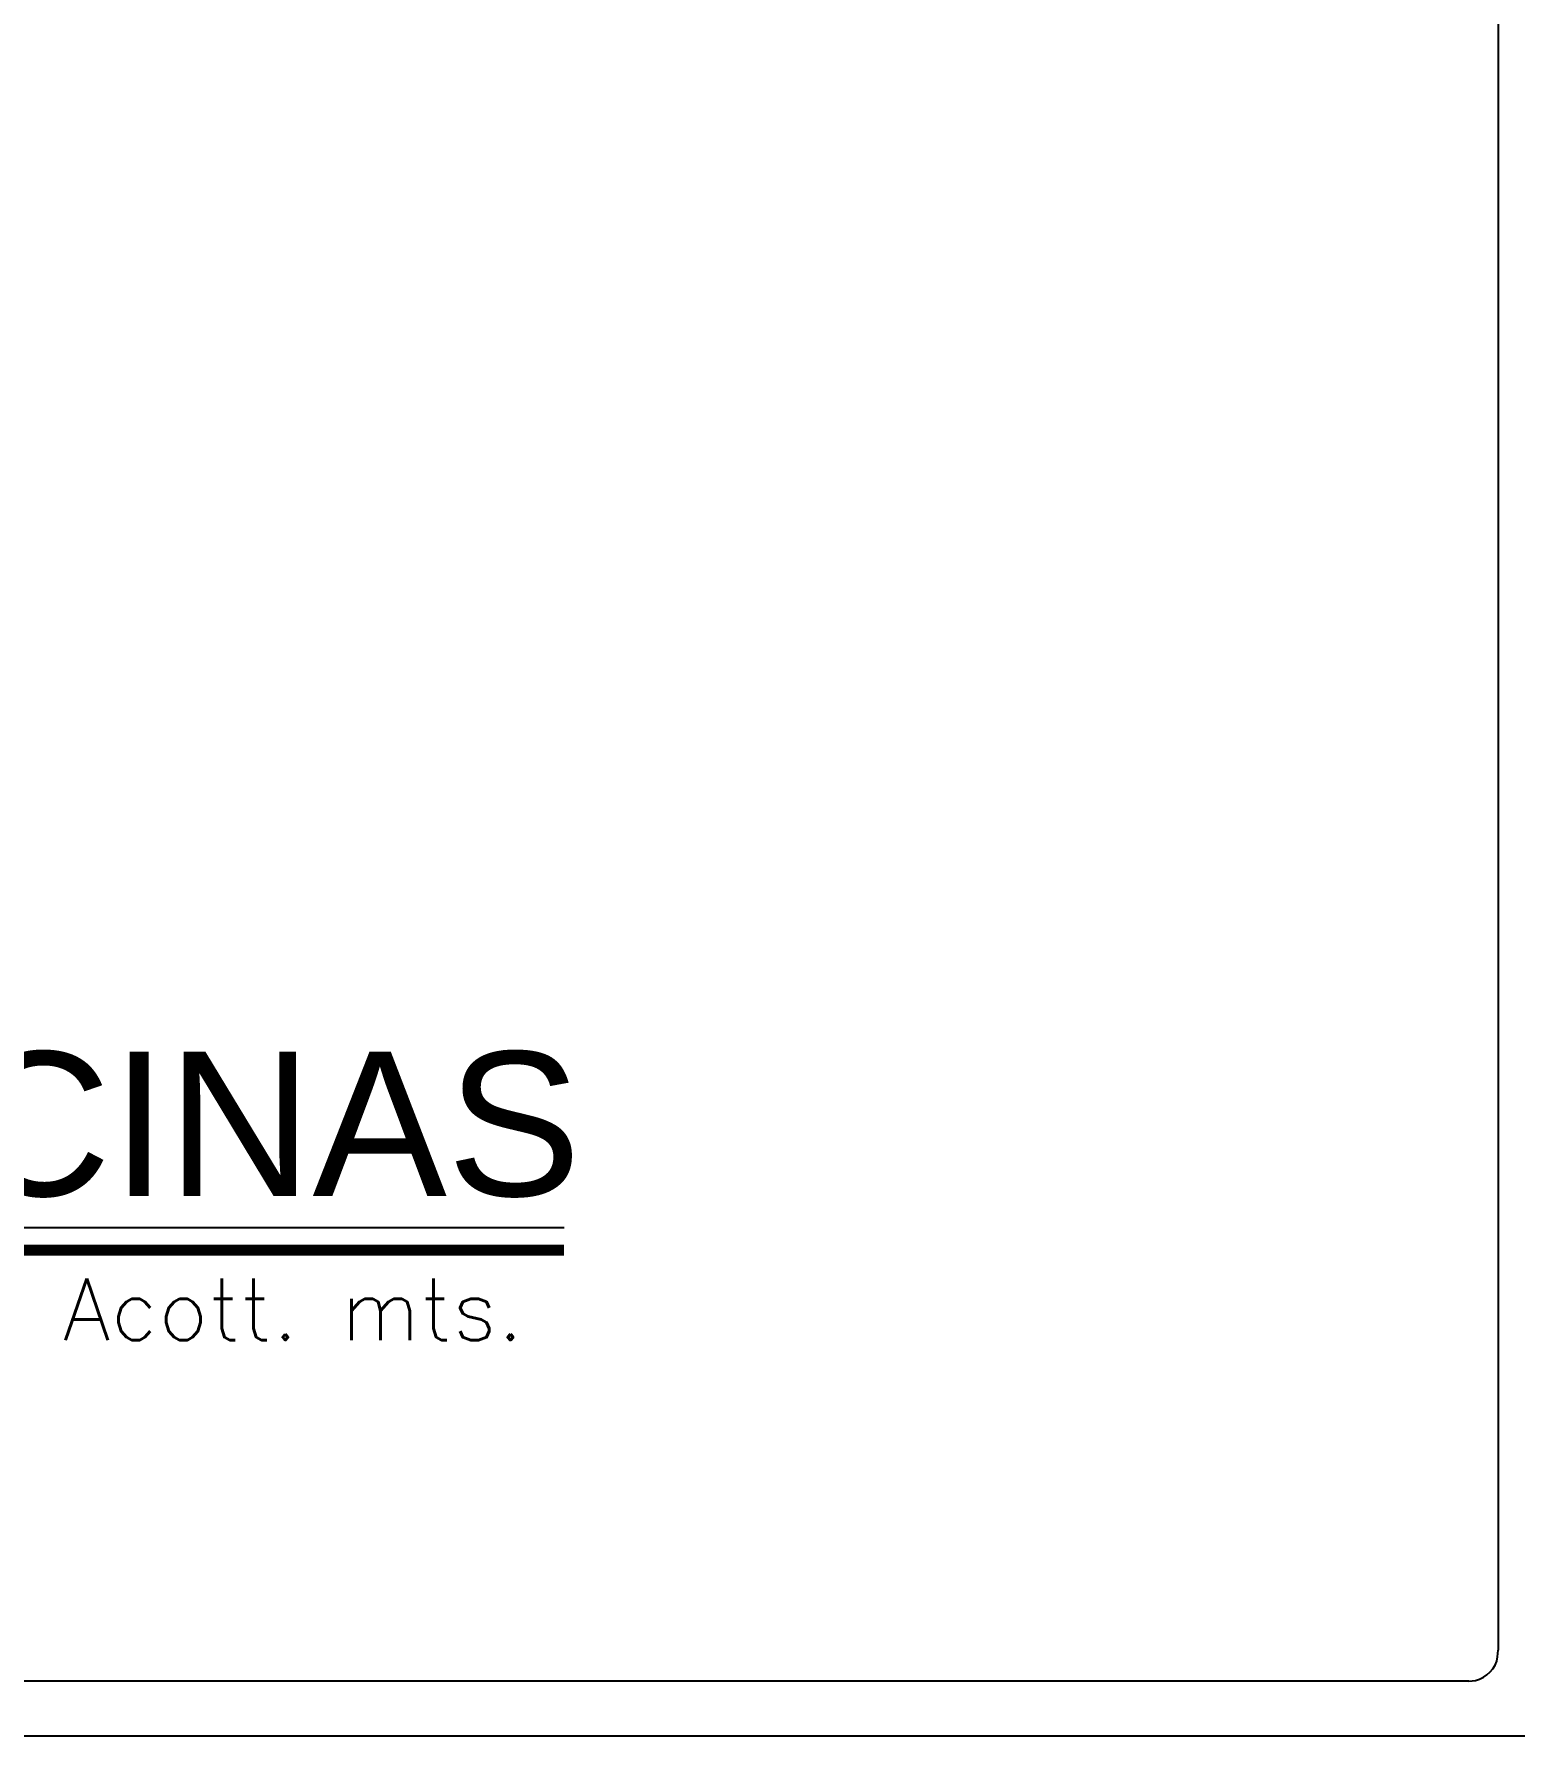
# Model space of a CAD drawing. Header units: inches. Extents: x 5 to 295, y 10 to 227.
# Drawn here: x 224.07 to 251.03, y 11.53 to 42.51 of the extents above; entities that cross this region are included whole.
import ezdxf

# ---------------------------------------------------------------- set-up
doc = ezdxf.new("R2010")
doc.units = ezdxf.units.IN
doc.header["$MEASUREMENT"] = 0
doc.layers.add('1- 1', color=1, linetype='Continuous')
doc.layers.add('8', color=8, linetype='Continuous')
doc.styles.add('ROMANT', font='arial.ttf', dxfattribs={"height": 22})
doc.styles.add('TEXTOS', font='romans.shx')

msp = doc.modelspace()

# ---------------------------------------------------------------- linework, layer by layer
at = {"layer": '1- 1', "lineweight": 25}
for points in [[(4.72, 226.632), (4.72, 11.529), (294.863, 11.529), (294.863, 226.632), (4.72, 226.632)], [(250.724, 224.491), (250.724, 13.093)], [(250.194, 12.524), (6.229, 12.524)]]:
    msp.add_lwpolyline(points, dxfattribs=at)
msp.add_open_spline([(250.194, 12.524), (250.194, 12.524), (250.313, 12.54), (250.313, 12.54), (250.512, 12.593), (250.689, 12.757), (250.716, 12.967), (250.716, 12.967), (250.724, 13.093), (250.724, 13.093)], degree=3, knots=[0, 0, 0, 0, 1, 1, 1, 2, 2, 2, 3, 3, 3, 3], dxfattribs=at)
at = {"layer": '8'}
msp.add_line((181.97, 20.784), (233.721, 20.784), dxfattribs=at)
at = {"layer": '8', "const_width": 0.206}
msp.add_lwpolyline([(181.97, 20.373), (233.721, 20.373)], dxfattribs=at)

# ---------------------------------------------------------------- texts
at = {"layer": '8', "color": 5, "insert": (234.031, 21.324), "char_height": 2.625, "attachment_point": 9, "style": 'ROMANT'}
msp.add_mtext('PLANTA BAJA TIPO OFICINAS', dxfattribs=at)
at = {"layer": '8', "color": 2, "insert": (228.789, 19.86), "char_height": 1.125, "width": 15.0999, "attachment_point": 2, "style": 'TEXTOS'}
msp.add_mtext('Acott. mts.', dxfattribs=at)

doc.saveas('drawing.dxf')
